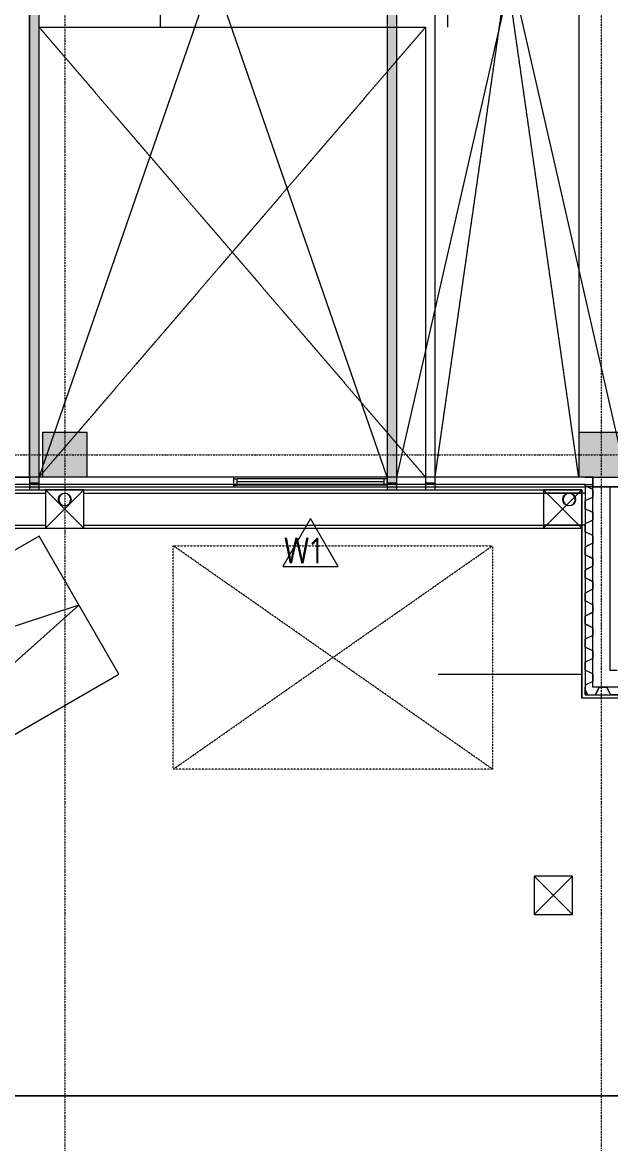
# Model space of a CAD drawing. Extents: x -76427 to 292734, y -42117 to 131250.
# Drawn here: x 167338 to 176548, y -10791 to 6775 of the extents above; entities that cross this region are included whole.
import ezdxf

# ---------------------------------------------------------------- set-up
doc = ezdxf.new("R2010")
doc.units = 0
doc.header["$LTSCALE"] = 10
for name, pattern in [('H12PL1$0$CENTERK4', [0.3582, 0.3333, -0.0083, 0.0083, -0.0083]), ('H12PL1$0$DOTK1', [0.01, 0.005, -0.005]), ('H12PL1$0$HIDDEN', [0.4, 0.3, -0.1]), ('H12PL1$0$JJP_三點線', [0.9, 0.3, -0.15, 0, -0.15, 0, -0.15, 0, -0.15]), ('XFM7P10ICA$0$H12PL1$0$JJP_三點線', [0.9, 0.3, -0.15, 0, -0.15, 0, -0.15, 0, -0.15])]:
    doc.linetypes.add(name, pattern=pattern)
for name, color, linetype in [('H12PL1$0$A-OBJE-2D', 252, 'Continuous'), ('H12PL1$0$A-OBJE-MEP', 252, 'Continuous'), ('H12PL1$0$A-WALL-EX', 252, 'Continuous'), ('H12PL1$0$A-WALL-IN', 252, 'Continuous'), ('H12PL1$0$L10_14_DRAN', 252, 'Continuous'), ('H12PL1$0$L10_14_KABE1', 252, 'Continuous'), ('H12PL1$0$L10_14_PKG', 252, 'Continuous'), ('H12PL1$0$L10_14_SIKICHI', 252, 'Continuous'), ('H12PL1$0$L10_14_SITE', 252, 'Continuous'), ('H12PL1$0$L10_14_SUGATA3', 252, 'Continuous'), ('H12PL1$0$L10_14_SUGATAD', 252, 'Continuous'), ('H12PL1$0$S-COL', 252, 'Continuous'), ('H12PL1$0$S-GRID', 252, 'Continuous'), ('H12PL1$0$S-SLAB-SHOW', 252, 'Continuous'), ('H12PL1$0$S-SLAB-SHOW.200K', 252, 'Continuous'), ('H12PL1$0$S-WALL', 252, 'Continuous'), ('H12PL1$0$W label', 252, 'Continuous'), ('H12PL1$0$Window', 252, 'Continuous'), ('XFM7P10ICA$0$H12PL1$0$A-OBJE-2D', 252, 'Continuous'), ('XFM7P10ICA$0$H12PL1$0$A-OBJE-MEP', 252, 'Continuous'), ('XFM7P10ICA$0$H12PL1$0$A-WALL-EX', 252, 'Continuous'), ('XFM7P10ICA$0$H12PL1$0$A-WALL-IN', 252, 'Continuous'), ('XFM7P10ICA$0$H12PL1$0$Hattch', 252, 'Continuous'), ('XFM7P10ICA$0$H12PL1$0$L-ROAD', 252, 'Continuous'), ('XFM7P10ICA$0$H12PL1$0$S-COL', 252, 'Continuous'), ('XFM7P10ICA$0$H12PL1$0$S-GRID', 252, 'Continuous'), ('XFM7P10ICA$0$H12PL1$0$S-SLAB-SHOW', 252, 'Continuous'), ('XFM7P10ICA$0$H12PL1$0$S-WALL', 252, 'Continuous')]:
    doc.layers.add(name, color=color, linetype=linetype)
doc.styles.add('H12PL1$0$Standard', font='', dxfattribs={"width": 0.8})
doc.styles.get('H12PL1$0$Standard').set_extended_font_data('Microsoft JhengHei')

# ---------------------------------------------------------------- blocks, each defined once
blk = doc.blocks.new('XFM7P10ICA$0$H12PL1')
at = {"layer": 'XFM7P10ICA$0$H12PL1$0$Hattch', "linetype": 'Continuous', "lineweight": 0}
for points in [[(167450, 15400), (167450, -440), (167600, -440), (167600, 15400)], [(173200, -440), (173200, 15400), (173050, 15400), (173050, -440)], [(167650, 350), (167650, -350), (168350, -350), (168350, 350)], [(176050, 350), (176050, -350), (176150, -350), (176270, -350), (176750, -350), (176750, 350)], [(167450, -550), (167600, -550), (167600, -330), (167450, -330)], [(173050, -550), (173200, -550), (173200, -330), (173050, -330)]]:
    blk.add_hatch(color=256, dxfattribs=at).paths.add_polyline_path(points)
at = {"layer": 'XFM7P10ICA$0$H12PL1$0$A-OBJE-2D', "lineweight": 0}
for p, q in [((167600, -350), (173050, 15400)), ((173050, -350), (167600, 15400)), ((173200, -350), (176800, 15400)), ((176800, -350), (173200, 15400))]:
    blk.add_line(p, q, dxfattribs=at)
at = {"layer": 'XFM7P10ICA$0$H12PL1$0$A-OBJE-MEP', "lineweight": 0, "flags": 128}
for points in [[(168095, -700, 1), (167905, -700, 1)], [(175995, -700, 1), (175805, -700, 1)]]:
    blk.add_lwpolyline(points, format="xyb", close=True, dxfattribs=at)
at = {"layer": 'XFM7P10ICA$0$H12PL1$0$A-OBJE-MEP', "lineweight": 0}
for centre in [(168000, -700), (175900, -700)]:
    blk.add_circle(centre, 100, dxfattribs=at)
at = {"layer": 'XFM7P10ICA$0$H12PL1$0$A-WALL-EX', "lineweight": 0}
for p, q in [((176270, -350), (176150, -350)), ((176270, -350), (176150, -350)), ((176270, -465), (176270, -350)), ((176150, -465), (151700, -465)), ((176150, -465), (176270, -465)), ((176150, -465), (176270, -465))]:
    blk.add_line(p, q, dxfattribs=at)
at = {"layer": 'XFM7P10ICA$0$H12PL1$0$A-WALL-EX', "lineweight": 0, "flags": 128}
for points in [[(176150, -350), (151700, -350)], [(176150, -350), (176270, -350)], [(176270, -3640), (176270, -350)], [(151700, -500), (176150, -500)], [(176150, -500), (176150, -465)], [(176150, -465), (176150, -3640)], [(176150, -3760), (176150, -3640)], [(184930, -3640), (176270, -3640)], [(176150, -3760), (185050, -3760)]]:
    blk.add_lwpolyline(points, dxfattribs=at)
at = {"layer": 'XFM7P10ICA$0$H12PL1$0$A-WALL-IN', "lineweight": 0, "flags": 128}
for points in [[(167450, 15550), (167450, -440)], [(167600, -440), (167600, 15400)], [(173050, 15400), (173050, -440)], [(173200, -440), (173200, 15400)], [(176270, -350), (176270, -500)], [(167450, -440), (167600, -440)], [(173050, -440), (173200, -440)], [(176270, -500), (184930, -500)]]:
    blk.add_lwpolyline(points, dxfattribs=at)
at = {"layer": 'XFM7P10ICA$0$H12PL1$0$Hattch', "lineweight": 0}
for p, q in [((176268.32, -543.95), (176150, -484.79)), ((176151.68, -465), (176151.68, -483.76)), ((176270, -542.92), (176151.68, -483.76)), ((176268.32, -661.88), (176150, -721.04)), ((176270, -662.92), (176151.68, -722.08)), ((176268.32, -543.95), (176268.32, -661.88)), ((176150, -845.83), (176150, -722.08)), ((176268.32, -904.99), (176150, -845.83)), ((176151.68, -723.11), (176151.68, -844.79)), ((176270, -903.95), (176151.68, -844.79)), ((176268.32, -1022.92), (176150, -1082.08)), ((176270, -1023.95), (176151.68, -1083.11)), ((176268.32, -904.99), (176268.32, -1022.92)), ((176270, -903.95), (176270, -1023.95)), ((176150, -1206.87), (176150, -1083.11)), ((176268.32, -1266.03), (176150, -1206.87)), ((176151.68, -1084.15), (176151.68, -1205.83)), ((176270, -1264.99), (176151.68, -1205.83)), ((176268.32, -1383.95), (176150, -1443.11)), ((176270, -1384.99), (176151.68, -1444.15)), ((176268.32, -1266.03), (176268.32, -1383.95)), ((176270, -1264.99), (176270, -1384.99)), ((176150, -1567.91), (176150, -1444.15)), ((176268.32, -1627.07), (176150, -1567.91)), ((176151.68, -1445.19), (176151.68, -1566.87)), ((176270, -1626.03), (176151.68, -1566.87)), ((176268.32, -1744.99), (176150, -1804.15)), ((176270, -1746.03), (176151.68, -1805.19)), ((176268.32, -1627.07), (176268.32, -1744.99)), ((176270, -1626.03), (176270, -1746.03)), ((176150, -1928.95), (176150, -1805.19)), ((176268.32, -1988.11), (176150, -1928.95)), ((176151.68, -1806.23), (176151.68, -1927.91)), ((176270, -1987.07), (176151.68, -1927.91)), ((176268.32, -2106.03), (176150, -2165.19)), ((176270, -2107.07), (176151.68, -2166.23)), ((176268.32, -1988.11), (176268.32, -2106.03)), ((176270, -1987.07), (176270, -2107.07)), ((176150, -2289.99), (176150, -2166.23)), ((176151.68, -2167.27), (176151.68, -2288.95)), ((176268.32, -2349.15), (176150, -2289.99)), ((176270, -2348.11), (176151.68, -2288.95)), ((176268.32, -2349.15), (176268.32, -2467.07)), ((176270, -2348.11), (176270, -2468.11)), ((176268.32, -2467.07), (176150, -2526.23)), ((176150, -2651.02), (176150, -2527.27)), ((176270, -2468.11), (176151.68, -2527.27)), ((176151.68, -2528.31), (176151.68, -2649.99)), ((176268.32, -2710.18), (176150, -2651.02)), ((176270, -2709.15), (176151.68, -2649.99)), ((176268.32, -2710.18), (176268.32, -2828.11)), ((176270, -2709.15), (176270, -2829.15)), ((176268.32, -2828.11), (176150, -2887.27)), ((176150, -3012.06), (176150, -2888.31)), ((176270, -2829.15), (176151.68, -2888.31)), ((176151.68, -2889.34), (176151.68, -3011.02)), ((176268.32, -3071.22), (176150, -3012.06)), ((176270, -3070.18), (176151.68, -3011.02)), ((176268.32, -3071.22), (176268.32, -3189.15)), ((176270, -3070.18), (176270, -3190.18)), ((176268.32, -3189.15), (176150, -3248.31)), ((176150, -3373.1), (176150, -3249.34)), ((176270, -3190.18), (176151.68, -3249.34)), ((176151.68, -3250.38), (176151.68, -3372.06)), ((176268.32, -3432.26), (176150, -3373.1)), ((176270, -3431.22), (176151.68, -3372.06)), ((176268.32, -3432.26), (176268.32, -3550.18)), ((176270, -3431.22), (176270, -3551.22)), ((176268.32, -3550.18), (176150, -3609.34)), ((176150, -3684.94), (176175.02, -3734.98)), ((176150, -3688.7), (176173.77, -3736.23)), ((176270, -3551.22), (176151.68, -3610.38)), ((176151.68, -3611.42), (176151.68, -3640)), ((176368.57, -3640), (176309.41, -3758.32)), ((176369.61, -3641.68), (176310.45, -3760)), ((176369.61, -3641.68), (176487.53, -3641.68)), ((176487.53, -3641.68), (176546.69, -3760)), ((176488.57, -3640), (176547.73, -3758.32)), ((176173.77, -3736.23), (176185.65, -3760)), ((176175.02, -3734.98), (176186.69, -3758.32)), ((176187.73, -3758.32), (176270, -3758.32)), ((176270, -3758.32), (176309.41, -3758.32)), ((176671.48, -3760), (176547.73, -3760))]:
    blk.add_line(p, q, dxfattribs=at)
at = {"layer": 'XFM7P10ICA$0$H12PL1$0$L-ROAD', "lineweight": 0, "flags": 128}
blk.add_lwpolyline([(-15800, -9999.44), (244200.03, -10064.78), (244200.39, -552.88), (185100, -552.88), (185100, -3810), (176100, -3810), (176100, -552.88), (151750, -552.88), (151750, -3900), (151150, -3900), (151150, -2700), (127250, -2700)], dxfattribs=at)
at = {"layer": 'XFM7P10ICA$0$H12PL1$0$S-COL', "lineweight": 0, "flags": 128}
for points in [[(168350, -350), (168350, 350), (167650, 350), (167650, -350)], [(176270, -350), (176750, -350), (176750, 350), (176050, 350), (176050, -350)]]:
    blk.add_lwpolyline(points, dxfattribs=at)
at = {"layer": 'XFM7P10ICA$0$H12PL1$0$S-GRID', "linetype": 'XFM7P10ICA$0$H12PL1$0$JJP_三點線', "lineweight": 0}
for p, q in [((168000, 128250), (168000, -28000)), ((176400, 128250), (176400, -28000)), ((-29000, 0), (289600, 0))]:
    blk.add_line(p, q, dxfattribs=at)
at = {"layer": 'XFM7P10ICA$0$H12PL1$0$S-SLAB-SHOW', "lineweight": 0}
for p, q in [((169500, 6700), (169500, 8300)), ((174000, 6700), (174000, 8300))]:
    blk.add_line(p, q, dxfattribs=at)
at = {"layer": 'XFM7P10ICA$0$H12PL1$0$S-WALL', "lineweight": 0}
for p, q in [((167450, -330), (167450, -550)), ((167600, -550), (167600, -330)), ((173050, -330), (173050, -550)), ((173200, -550), (173200, -330)), ((167450, -550), (167600, -550)), ((173050, -550), (173200, -550))]:
    blk.add_line(p, q, dxfattribs=at)
blk = doc.blocks.new('XFM7P10ICA')
blk.add_blockref('XFM7P10ICA$0$H12PL1', (0, 0))
blk = doc.blocks.new('H12PL1$0$水標記 24[65]_1', base_point=(17185, -50))
at = {"layer": 'H12PL1$0$W label', "color": 8, "lineweight": 0, "flags": 128}
blk.add_lwpolyline([(17141.7, -175), (17228.3, -175), (17185, -100)], close=True, dxfattribs=at)
at = {"layer": 'H12PL1$0$W label', "color": 6, "lineweight": 0, "insert": (17143.8, -170), "char_height": 40, "attachment_point": 7, "style": 'H12PL1$0$Standard'}
blk.add_mtext('\\A1;\\pt0;W1', dxfattribs=at)
blk = doc.blocks.new('H12PL1')
at = {"layer": 'H12PL1$0$A-OBJE-2D', "linetype": 'H12PL1$0$HIDDEN', "lineweight": 0}
for p, q in [((173800, -350), (173800, 15400)), ((173800, -350), (176050, 15400)), ((176050, -350), (173800, 15400)), ((176050, 15400), (176050, -350)), ((167600, -350), (173650, 6700)), ((173650, -350), (167600, 6700)), ((176050, -350), (173800, -350))]:
    blk.add_line(p, q, dxfattribs=at)
at = {"layer": 'H12PL1$0$A-OBJE-MEP', "lineweight": 0, "flags": 128}
for points in [[(168095, -700, 1), (167905, -700, 1)], [(175995, -700, 1), (175805, -700, 1)]]:
    blk.add_lwpolyline(points, format="xyb", close=True, dxfattribs=at)
at = {"layer": 'H12PL1$0$A-OBJE-MEP', "lineweight": 0}
for centre in [(168000, -700), (175900, -700)]:
    blk.add_circle(centre, 100, dxfattribs=at)
at = {"layer": 'H12PL1$0$A-WALL-EX', "lineweight": 0}
for p, q in [((170650, -465), (170650, -350)), ((173050, -350), (170650, -350)), ((173050, -350), (173050, -465)), ((176270, -350), (176150, -350)), ((176270, -350), (176150, -350)), ((176270, -465), (176270, -350)), ((170650, -465), (151700, -465)), ((170650, -500), (170650, -465)), ((170650, -500), (173050, -500)), ((176150, -465), (173050, -465)), ((173050, -465), (173050, -500)), ((176150, -465), (176270, -465)), ((176150, -465), (176270, -465))]:
    blk.add_line(p, q, dxfattribs=at)
at = {"layer": 'H12PL1$0$A-WALL-EX', "lineweight": 0, "flags": 128}
for points in [[(170650, -350), (151665, -350)], [(176150, -350), (173050, -350)], [(176150, -350), (176270, -350)], [(176270, -3640), (176270, -350)], [(151700, -500), (176150, -500)], [(151700, -500), (176150, -500)], [(151700, -500), (176150, -500)], [(151700, -500), (176150, -500)], [(151700, -500), (176150, -500)], [(151700, -500), (176150, -500)], [(151700, -500), (176150, -500)], [(151700, -500), (170650, -500)], [(173050, -500), (176150, -500)], [(176150, -500), (176150, -465)], [(176150, -465), (176150, -3640)], [(176150, -3760), (176150, -3640)], [(184930, -3640), (176270, -3640)], [(176150, -3760), (185050, -3760)]]:
    blk.add_lwpolyline(points, dxfattribs=at)
at = {"layer": 'H12PL1$0$A-WALL-IN', "lineweight": 0, "flags": 128}
for points in [[(167450, 15550), (167450, -440)], [(173800, -440), (173800, 15400)], [(167600, 6700), (173650, 6700)], [(167600, -440), (167600, 6700)], [(173650, 6700), (173650, -440)], [(176270, -350), (176270, -500)], [(167450, -440), (167600, -440)], [(173650, -440), (173800, -440)], [(176270, -500), (176537, -500)], [(176537, -500), (176537, -3372.5)], [(176537, -3372.5), (176650, -3372.5)]]:
    blk.add_lwpolyline(points, dxfattribs=at)
at = {"layer": 'H12PL1$0$L10_14_DRAN', "lineweight": 0}
for centre in [(168000, -700), (175900, -700)]:
    blk.add_circle(centre, 100, dxfattribs=at)
at = {"layer": 'H12PL1$0$L10_14_KABE1', "lineweight": 0}
for p, q in [((151750, -550), (176100, -550)), ((176100, -550), (176100, -3810)), ((185100, -3810), (176100, -3810))]:
    blk.add_line(p, q, dxfattribs=at)
at = {"layer": 'H12PL1$0$L10_14_PKG', "lineweight": 0, "flags": 128}
blk.add_lwpolyline([(163651.92, -6437.53), (168848.08, -3437.53), (167598.08, -1272.47), (162401.92, -4272.47)], close=True, dxfattribs=at)
blk.add_lwpolyline([(163651.92, -6437.53), (168223.08, -2355), (162401.92, -4272.47)], dxfattribs=at)
at = {"layer": 'H12PL1$0$L10_14_SIKICHI', "linetype": 'H12PL1$0$CENTERK4', "lineweight": 0}
blk.add_line((263352.82, -10066.2), (-23200, -9996.16), dxfattribs=at)
at = {"layer": 'H12PL1$0$L10_14_SITE', "lineweight": 0}
blk.add_line((173848.08, -3437.53), (176100, -3437.53), dxfattribs=at)
at = {"layer": 'H12PL1$0$L10_14_SUGATA3', "lineweight": 0}
for p, q in [((159900, -600), (167700, -600)), ((167700, -1150), (168300, -550)), ((167700, -550), (168300, -1150)), ((168300, -600), (176100, -600)), ((175500, -1150), (176100, -550)), ((175500, -550), (176100, -1150)), ((176150, -600), (175500, -600)), ((152350, -1150), (175500, -1150)), ((159900, -1100), (167700, -1100)), ((168300, -1100), (176100, -1100)), ((176150, -1100), (175500, -1100)), ((175350, -6600), (175950, -7200)), ((175350, -7200), (175950, -6600))]:
    blk.add_line(p, q, dxfattribs=at)
at = {"layer": 'H12PL1$0$L10_14_SUGATA3', "lineweight": 0, "flags": 128}
for points in [[(167700, -1150), (168300, -1150), (168300, -550), (167700, -550)], [(175500, -1150), (176100, -1150), (176100, -550), (175500, -550)], [(175350, -7200), (175950, -7200), (175950, -6600), (175350, -6600)]]:
    blk.add_lwpolyline(points, close=True, dxfattribs=at)
at = {"layer": 'H12PL1$0$L10_14_SUGATAD', "linetype": 'H12PL1$0$DOTK1', "lineweight": 0}
for p, q in [((174700, -4925), (169700, -1425)), ((169700, -4925), (174700, -1425))]:
    blk.add_line(p, q, dxfattribs=at)
at = {"layer": 'H12PL1$0$L10_14_SUGATAD', "linetype": 'H12PL1$0$DOTK1', "lineweight": 0, "flags": 128}
blk.add_lwpolyline([(169700, -1425), (174700, -1425), (174700, -4925), (169700, -4925)], close=True, dxfattribs=at)
at = {"layer": 'H12PL1$0$S-COL', "lineweight": 0, "flags": 128}
for points in [[(168350, -350), (168350, 350), (167650, 350), (167650, -350)], [(176270, -350), (176750, -350), (176750, 350), (176050, 350), (176050, -350)]]:
    blk.add_lwpolyline(points, dxfattribs=at)
at = {"layer": 'H12PL1$0$S-GRID', "linetype": 'H12PL1$0$JJP_三點線', "lineweight": 0}
for p, q in [((168000, 128250), (168000, -28000)), ((176400, 128250), (176400, -28000)), ((-29000, 0), (289600, 0))]:
    blk.add_line(p, q, dxfattribs=at)
at = {"layer": 'H12PL1$0$S-SLAB-SHOW', "lineweight": 0, "flags": 128}
blk.add_lwpolyline([(176150, -3760), (185050, -3760), (185050, -3260), (179140, -3260), (179140, -1980), (179040, -1980), (179040, -1780), (179400, -1780), (179400, -500), (176150, -500)], close=True, dxfattribs=at)
at = {"layer": 'H12PL1$0$S-SLAB-SHOW.200K', "lineweight": 0, "flags": 128}
blk.add_lwpolyline([(97475, 18700), (97475, 15550), (93300, 15550), (93300, -350), (126850, -350), (126850, -2500), (151550, -2500), (151550, -350), (167450, -350), (167450, 15550), (164000, 15550), (164000, 18700)], close=True, dxfattribs=at)
at = {"layer": 'H12PL1$0$S-WALL', "lineweight": 0}
for p, q in [((167450, -330), (167450, -550)), ((167600, -550), (167600, -330)), ((173650, -330), (173650, -550)), ((173800, -550), (173800, -330)), ((167450, -550), (167600, -550)), ((173650, -550), (173800, -550))]:
    blk.add_line(p, q, dxfattribs=at)
at = {"layer": 'H12PL1$0$Window', "lineweight": 0}
for p, q in [((170650, -475), (170650, -375)), ((170650, -375), (170700, -375)), ((170650, -475), (170700, -475)), ((173000, -375), (170700, -375)), ((170700, -475), (170700, -375)), ((173000, -475), (170700, -475)), ((173000, -475), (173000, -375)), ((173050, -375), (173000, -375)), ((173050, -475), (173000, -475)), ((173050, -475), (173050, -375))]:
    blk.add_line(p, q, dxfattribs=at)
at = {"layer": 'H12PL1$0$Window', "linetype": 'H12PL1$0$HIDDEN', "lineweight": 0}
blk.add_line((173000, -425), (170700, -425), dxfattribs=at)
at = {"layer": 'H12PL1$0$W label', "lineweight": 0, "xscale": 10, "yscale": 10, "zscale": 10}
blk.add_blockref('H12PL1$0$水標記 24[65]_1', (171850, -500), dxfattribs=at)

msp = doc.modelspace()

# ---------------------------------------------------------------- block references
msp.add_blockref('XFM7P10ICA', (0, 0))

# ---------------------------------------------------------------- next in the draw order: block references
msp.add_blockref('H12PL1', (0, 0))

doc.saveas('drawing.dxf')
